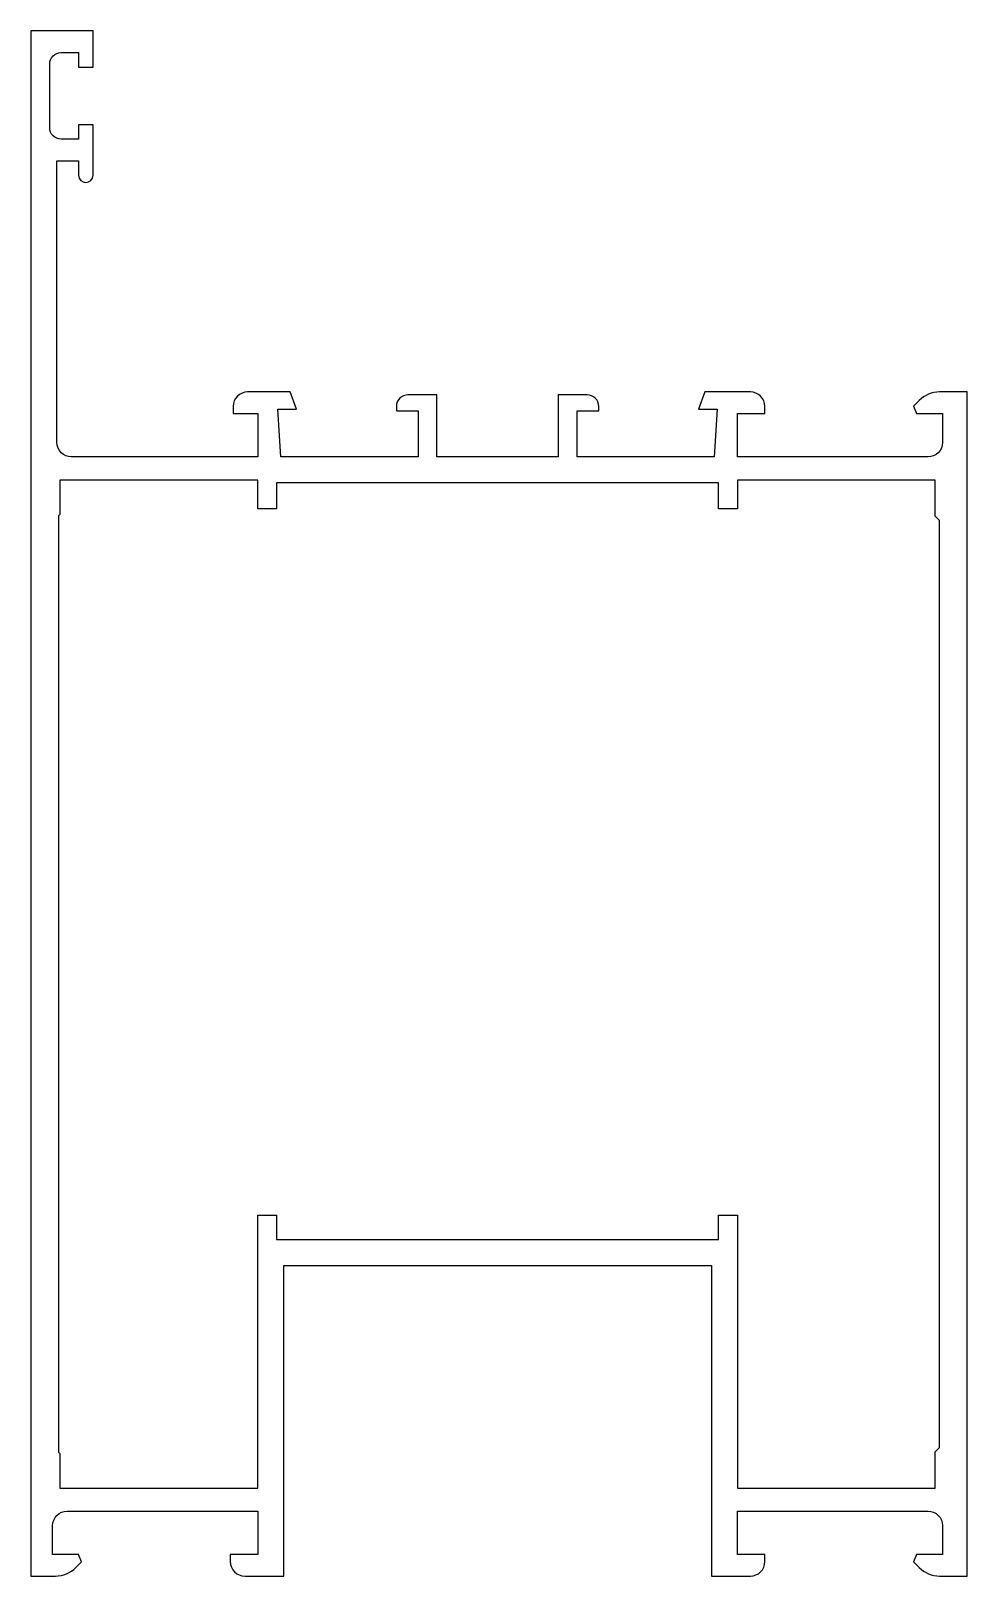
# Model space of a CAD drawing. Header units: millimetres. Extents: x 0 to 65, y 0 to 107.
import ezdxf

# ---------------------------------------------------------------- set-up
doc = ezdxf.new("R2010")
doc.units = ezdxf.units.MM

msp = doc.modelspace()

# ---------------------------------------------------------------- linework, layer by layer
for points in [[(15, 82, 0.414214), (14, 81), (14, 80.5), (15.7, 80.5), (15.7, 77.5), (2.8, 77.5, -0.414214), (1.8, 78.5), (1.8, 98), (3.3, 98), (3.3, 97, 1), (4.3, 97), (4.3, 100.5), (3.3, 100.5), (3.3, 99.5), (2.1, 99.5, -0.414214), (1.3, 100.3), (1.3, 104.7, -0.414214), (2.1, 105.5), (3.3, 105.5), (3.3, 104.5), (4.3, 104.5), (4.3, 107), (0, 107), (0, 0), (1.7, 0, 0.198912), (3.11, 0.59), (3.51, 0.99), (3.3, 1.5), (1.5, 1.5), (1.5, 3.5, -0.414214), (2.5, 4.5), (15.7, 4.5), (15.7, 1.5), (13.8, 1.5), (13.8, 1, 0.414214), (14.8, 0), (17.5, 0), (17.5, 21.5), (47.1, 21.5), (47.1, 0), (49.8, 0, 0.414214), (50.8, 1), (50.8, 1.5), (48.9, 1.5), (48.9, 4.5), (62.1, 4.5, -0.414214), (63.1, 3.5), (63.1, 1.5), (61.3, 1.5), (61.09, 0.99), (61.49, 0.59, 0.198912), (62.9, 0), (64.8, 0), (64.8, 82), (62.9, 82, 0.198912), (61.49, 81.41), (61.09, 81.01), (61.3, 80.5), (63.1, 80.5), (63.1, 78.5, -0.414214), (62.1, 77.5), (48.9, 77.5), (48.9, 80.5), (50.8, 80.5), (50.8, 81, 0.414214), (49.8, 82), (46.65, 82), (46.21, 80.8), (47.5, 80.8), (47.3, 77.5), (37.8, 77.5), (37.8, 80.7), (39.3, 80.7), (39.3, 81, 0.414214), (38.5, 81.8), (36.5, 81.8), (36.5, 77.5), (28.1, 77.5), (28.1, 81.8), (26.1, 81.8, 0.414214), (25.3, 81), (25.3, 80.7), (26.8, 80.7), (26.8, 77.5), (17.3, 77.5), (17.1, 80.8), (18.39, 80.8), (17.95, 82), (15, 82)], [(1.9, 73.41), (1.9, 8.59), (2, 8.48), (2, 6.1), (15.7, 6.1), (15.7, 25), (17, 25), (17, 23.3), (47.6, 23.3), (47.6, 25), (48.9, 25), (48.9, 6.1), (62.6, 6.1), (62.6, 8.6), (62.9, 8.9), (62.9, 73.1), (62.6, 73.4), (62.6, 75.9), (48.9, 75.9), (48.9, 73.9), (47.6, 73.9), (47.6, 75.7), (17, 75.7), (17, 73.9), (15.7, 73.9), (15.7, 75.9), (2, 75.9), (2, 73.52), (1.9, 73.41, 0.182676)]]:
    msp.add_lwpolyline(points, format="xyb", close=True)

doc.saveas('drawing.dxf')
